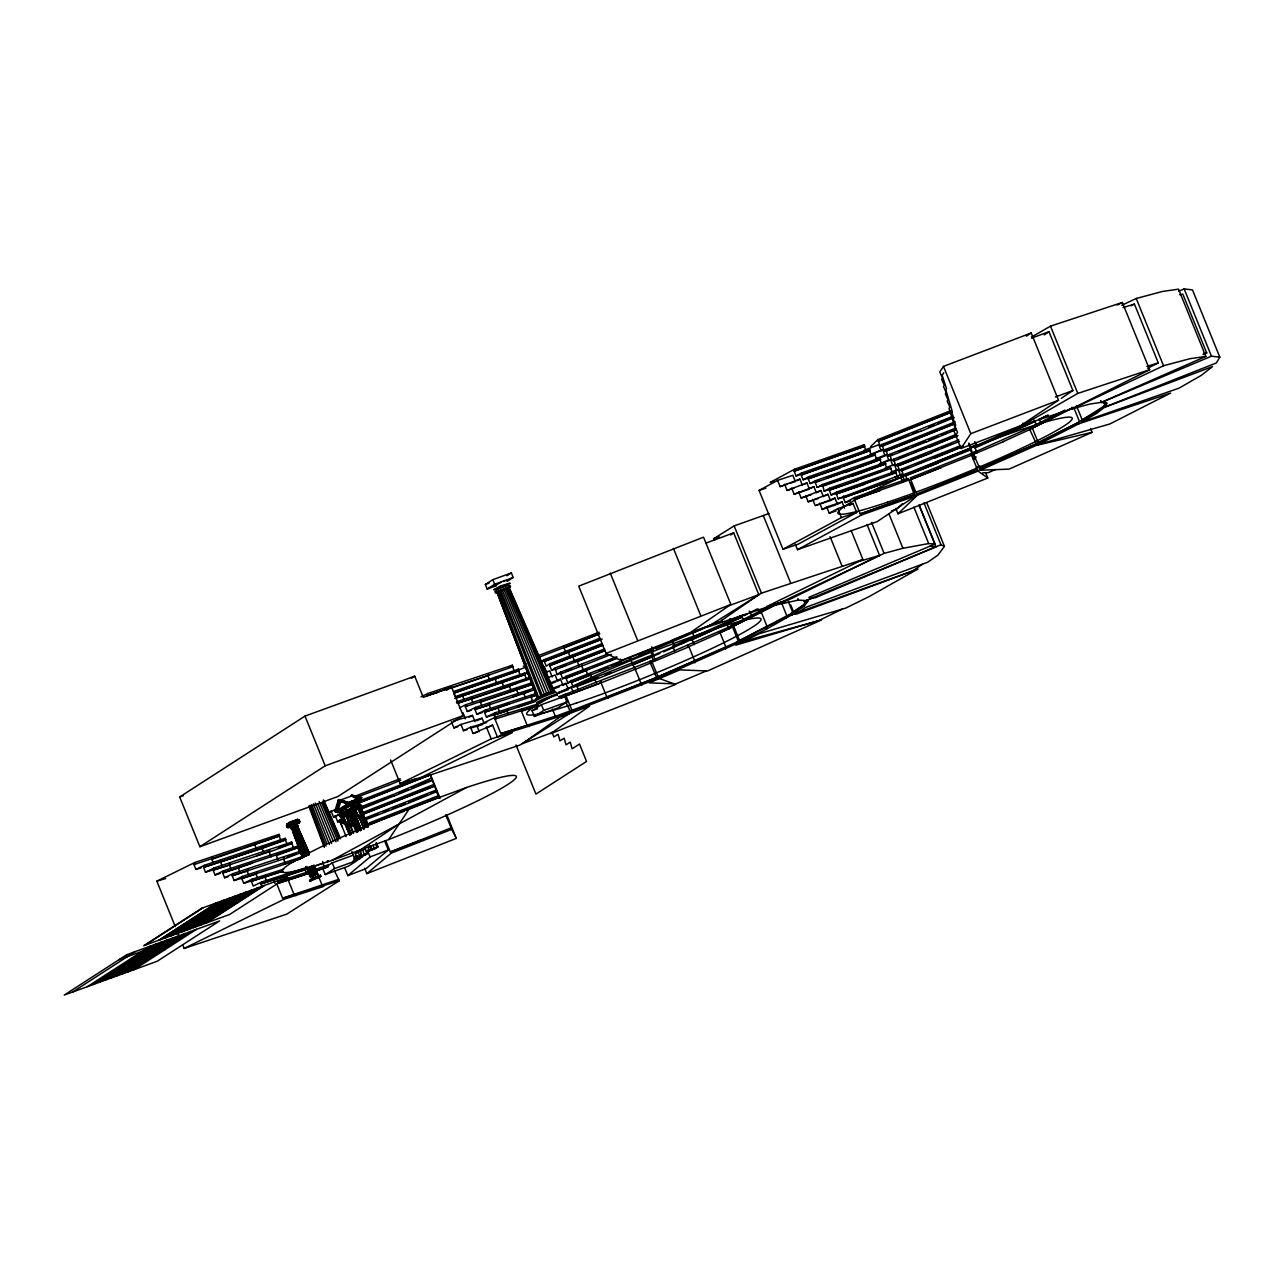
<?xml version="1.0" encoding="UTF-8"?>
<svg xmlns="http://www.w3.org/2000/svg" width="1284" height="1284" viewBox="0 0 1284 1284"><rect width="100%" height="100%" fill="white"/><g stroke="black" fill="none" stroke-linecap="round" stroke-linejoin="round"><path stroke-width="1.5" d="M297.84 825.853C301.098 825.612 288.418 828.71 291.596 828.533C290.874 825.773 295.176 827.345 293.763 827.185M304.228 856.749L293.827 830.106C292.511 827.971 290.698 829.48 292.816 826.816M297.166 826.623C298.69 824.521 296.524 827.089 295.818 825.612C298.081 826.126 297.519 825.179 297.792 828.95M296.636 821.68C299.108 826.238 300.472 816.191 294.534 821.038M298.161 823.06L299.092 820.877L296.026 821.279M292.832 826.944C290.698 826.928 292.736 830.347 291.468 828.212C286.332 828.052 298.53 821.664 297.342 826.398C297.31 825.628 298.69 827.442 295.994 822.418M292.254 827.891L291.837 828.934M299.461 820.829C296.251 818.486 301.868 821.583 298.835 822.9A1.605 1.284 75.5 0 1 298.129 822.996C297.021 819.048 297.021 823.991 297.053 825.58C298.883 825.901 295.095 821.519 297.053 824.472M351.752 795.278C355.154 801.649 372.408 797.444 351.351 795.454M296.219 826.158L291.564 828.966L289.879 822.851L291.195 826.398L292.816 824.039M291.645 828.934L292.608 826.784M294.55 824.569L295.753 825.997L297.118 822.241M296.7 819.786L297.792 819.369L296.845 820.332M359.841 850.891L359.729 849.912M294.277 827.265L292.896 828.003L292.383 826.479M357.819 831.181L354.015 822.258L357.674 832.16L356.101 828.469M362.441 817.346L363.404 816.255M295.192 825.548L296.347 826.029M288.114 825.243C291.677 824.489 288.386 829.721 286.99 826.158C289.06 822.948 288.547 828.613 289.205 827.281M287.536 825.227L288.065 827.008L289.494 825.676M294.213 825.869L294.501 826.174M297.744 826.27C294.036 822.322 298.321 823.237 296.139 824.986M297.599 826.206L295.753 823.333L295.368 825.018L292.752 825.885M295.593 820.765L288.948 822.819M291.356 823.606C292.222 825.163 292.463 821.969 292.206 825.243C289.558 821.198 290.425 824.633 292.816 824.649M291.564 824.119L292.832 824.89M287.552 826.703C289.093 824.328 287.52 827.634 288.723 825.5M290.441 826.077L288.386 825.355M292.608 825.853C289.959 826.591 291.741 829.592 291.324 826.158M291.484 828.95L292.174 828.549M292.495 826.655L291.243 828.533L292.046 827.361M287.6 823.911C286.3 824.039 287.279 829.962 289.044 826.045M289.173 826.463C287.616 825.869 284.887 825.917 288.21 824.071M294.197 825.869C292.19 826.238 295.673 827.105 294.325 827.377M289.253 825.628L289.044 826.88A1.605 1.284 73 0 1 288.435 827.458L288.162 827.538M292.094 827.586L290.682 827.105L291.324 828.565L290.425 826.719L291.34 828.95L293.715 827.41M291.661 827.618L291.083 826.976M297.358 822.049C298.177 817.378 295.272 825.644 295.304 824.97M291.259 827.586L292.094 827.731M342.571 818.101C341.512 818.903 347.723 824.087 344.337 823.975L345.765 824.697L346.712 822.771M343.181 818.277L343.582 818.759M345.348 823.028L343.919 818.245L345.926 822.723L343.952 818.486L337.58 821.567L343.582 818.999M351.944 812.018L352.233 812.034A9.839 3.964 70 0 0 351.559 823.542M353.293 811.6L352.426 811.873M355.01 816.865L352.57 812.178M354.512 817.073C355.925 818.325 353.164 813.237 353.164 811.857M357.995 815.838L359.215 816.528L358.766 815.5L357.417 816.046L355.459 811.231L357.433 815.741M357.482 802.42L358.156 801.81L352.795 804.683L355.845 810.204M355.684 810.669L357.305 815.789M360.002 809.482L360.258 808.23L355.78 809.867L354.817 808.134L354.095 808.599M360.692 809.225L359.937 808.599M360.194 809.546L359.472 808.904M291.42 828.437L290.938 827.65L291.452 828.597M297.631 825.885C297.679 823.349 296.46 827.217 297.085 825.147M293.233 827.779L293.924 826.88M291.484 824.007L291.917 822.867L294.983 823.204M291.452 823.622L293.378 823.75M287.006 825.965L290.2 824.135L291.003 825.773M297.278 824.809L297.294 825.789M296.155 825.997L295.32 825.869M299.06 822.867L299.653 821.327M299.637 821.888L297.679 821.134M291.131 825.644L290.409 824.537L292.351 825.468L291.982 823.317L292.078 825.307M291.195 827.089L291.998 826.334L292.222 827.297M292.993 830.86L291.612 828.26M291.291 828.132L290.746 827.442L291.484 828.196M297.679 823.076C300.103 817.924 297.182 823.702 297.118 821.455M299.252 821.327C297.423 823.493 299.621 822.98 299.044 820.925M291.275 827.955L290.938 826.559L291.933 826.928M296.957 824.809L296.957 825.724M290.601 823.991L292.094 822.017L289.879 823.429A21.058 8.041 -23.8 0 1 290.088 823.766L290.97 825.708L290.216 824.055M296.508 824.665C295.513 823.879 296.556 822.177 299.236 822.739M289.638 822.851C290.906 828.324 291.099 824.087 289.285 823.493M295.24 826.511C293.924 827.731 296.347 824.456 296.588 828.966L307.486 855.385M291.147 824.633L294.213 824.89M290.633 823.14L291.259 822.129L290.569 823.718M290.826 823.108L291.083 822.29M290.007 823.461L289.815 823.333A21.202 7.832 -23.4 0 1 290.04 823.67C291.388 827.04 288.21 821.118 291.003 825.259M290.569 825.291L290.04 823.526M292.238 825.5L290.569 825.227L289.606 826.96M290.649 825.259C290.714 823.83 289.365 823.397 287.102 825.435C291.083 828.18 286.46 828.308 286.99 825.259M287.552 827.217C289.831 828.164 290.569 823.67 289.141 827.281M291.677 826.639L289.751 826.768M295.785 825.307L295.85 825.259M298.61 821.664L298.546 820.829M287.648 826.013L288.595 827.281M293.908 826.382L294.935 826.719L293.731 826.463M296.989 822.29L298.803 821.904L297.728 820.572M294.598 826.463L293.346 827.169M297.294 822.53L298.755 822.017L298.273 820.765M288.627 825.869L287.568 826.559L288.996 826.463M297.182 822.37C296.909 823.285 295.015 824.135 294.02 825.339M297.535 822.498L298.835 821.391L297.503 821.166M298.899 822.065L298.835 821.391M297.214 827.105L298.032 828.822L297.358 825.965M286.428 825.612L287.857 827.329M299.573 822.113L298.257 822.835M289.991 824.569L289.783 825.74M295.994 821.311C291.147 821.696 291.661 825.259 291.693 823.574C291.227 825.371 291.725 821.279 296.363 820.861A20.143 1.059 -39.4 0 1 295.673 821.391M293.651 820.829L294.662 823.477L293.009 825.435M358.878 804.587L351.8 807.524L340.437 814.858L339.024 812.387L350.532 804.795L358.204 801.938M336.761 810.702L337.917 810.766L335.718 811.584L339.49 799.659L348.767 802.5L349.216 803.736M335.718 811.344L339.746 800.269L349.023 803.078L335.975 811.632C340.982 794.876 334.033 799.691 349.553 803.848L336.938 812.034L336.087 811.6L337.531 812.435L349.826 804.506M335.927 811.504L334.659 811.376L335.927 811.504L338.832 800.028L348.799 803.174L338.446 799.691L339.698 799.788M336.52 811.279L340.132 800.157L349.409 802.965L336.007 811.344M340.196 801.36L336.873 810.894L340.083 801.393L348.51 803.928M290.361 825.098L289.959 825.869L291.404 825.066M296.861 821.856L297.904 821.439M293.442 824.168L294.662 823.477L293.33 823.622M309.829 875.832L306.09 866.668M291.596 824.649L291.179 823.686A1.669 0.963 64.5 0 1 291.95 822.498L291.821 822.546A1.653 0.963 64.3 0 0 291.147 823.654L292.254 824.665L292.094 823.365M359.536 799.868L359.504 798.391L358.91 799.739M360.21 849.944L361.494 855.577L359.745 851.035L365.17 849.077L363.837 848.355M287.022 825.211L286.894 826.11A1.685 1.332 74.3 0 1 288.081 824.601A21.202 2.793 -10.5 0 1 288.836 824.472A21.058 3.033 -10.1 0 0 288.21 824.617A1.669 1.653 -77.6 0 0 287.825 824.97L288.194 824.761M296.026 824.617L296.01 822.884L296.861 823.301M299.236 822.546L298.578 822.723M297.326 826.302L296.026 826.719M292.993 825.821L292.174 825.917M359.199 801.794L356.727 803.11M340.099 822.145L341.207 821.808M344.369 821.439L340.709 823.509L343.743 822.097M357.674 855.834L354.175 857.198L357.161 855.738M354.288 858.98L355.058 858.21M354.111 858.916L355.187 858.161L354.336 858.37M339.538 800.365L351.447 796.016L360.724 798.825L360.371 800.67M287.889 824.264C284.262 825.387 291.628 821.375 288.996 822.964M295.176 821.134L296.058 820.909M291.115 826.719L290.184 824.119L290.425 825.098M359.215 801.184L358.541 802.436L359.648 806.143L360.483 805.582L353.694 808.246L355.026 807.492M307.951 855.224L296.058 827.394L307.63 855.369M296.684 822.434L295.785 822.884M1105.813 402.967L1104.24 405.583L1104.834 407.028L1216.317 362.971L1219.8 357.161L1192.483 289.911L1184.153 288.916L1178.744 291.195M1104.834 407.028L1107.177 403.112L1101.56 402.454L1100.966 401.009M296.46 821.856L295.416 823.124M296.46 822.065L294.983 823.365M291.211 823.67L292.608 824.505M358.332 801.697L358.284 800.67M360.563 799.739L360.387 798.279L361.623 797.717M943.483 366.405L939.792 371.975L942.456 378.026L941.637 379.245L944.302 385.296L943.483 386.516L946.148 392.551L945.345 393.787L947.993 399.822L947.191 401.057L949.839 407.092L949.036 408.312L955.376 428.888L953.964 431.039L961.026 448.453L1020.266 425.871L1058.53 400.223L1031.213 332.973L943.483 366.405L970.8 433.671L961.026 448.453M943.772 372.777L942.135 375.249L946.517 388.763L945.81 389.806L952.022 410.607L951.332 411.666L953.851 417.894L953.161 418.953L955.697 425.181L954.991 426.224L957.527 432.467L956.211 434.457M388.699 839.543L409.58 808.39L466.557 787.477A126.442 10.577 -22.1 0 1 509.202 783.561A126.442 10.577 -22.1 0 1 388.699 839.543L331.721 860.457A126.442 10.577 -22.1 0 1 289.077 864.373A126.442 10.577 -22.1 0 1 409.58 808.39M507.758 588.57L510.599 586.74L499.428 590.849L540.949 696.217L549.022 692.814L505.318 588.377L495.447 592.855L497.036 592.759M358.974 802.436L363.549 813.96M361.446 805.501L358.124 806.577M354.272 822.723L348.718 824.906L349.986 824.119A9.839 3.964 70 0 1 348.67 814.361A9.839 3.964 70 0 1 353.18 813.944M351.672 794.957L361.719 797.829L348.285 802.725L338.462 799.563L334.659 811.52L336.248 810.942L334.659 811.376M803.559 604.796L807.154 600.061L807.732 601.506L804.153 606.241L791.779 614.827L791.201 613.367L803.559 604.796L804.153 606.241M926.759 502.782L944.462 546.406L937.753 555.266L927.69 562.248L805.598 607.444L795.679 614.33L912.587 571.043L922.506 564.174M355.925 852.159L357.979 850.746L355.54 853.411M342.94 817.828L345.123 823.172L346.68 822.627L351.174 833.685M352.602 812.933L352.169 812.403M352.41 812.74L354.304 817.282M359.584 809.434L360.82 809.562M361.382 809.321L363.244 813.719M351.094 795.438L361.045 798.712C327.837 814.473 365.394 792.693 359.006 800.205L359.279 800.863M502.156 589.629L544.48 694.596M357.61 802.163L359.215 800.221M870.664 446.543L877.999 439.545L951.38 410.382M908.895 434.987L880.294 446.013L878.352 441.231L951.974 411.827M880.294 446.013L881.899 444.489L951.284 416.931M918.862 437.587L884.178 450.957L881.899 444.489M870.247 455.194L882.622 449.641L885.158 455.868L877.807 458.709M884.178 450.957L885.783 449.416L955.119 421.858M886.137 451.101L953.916 424.041L886.137 451.101L888.063 455.884L891.802 454.44M888.063 455.884L889.684 454.343L955.023 428.407M955.312 434.794L893.568 459.287L891.963 460.828L889.684 454.343M879.861 464.343L890.406 459.512L892.942 465.739L894.306 464.439L896.826 470.682L898.19 469.382L901.384 477.199L843.315 497.791L845.257 502.574L850.618 500.776M908.847 460.747L895.847 465.755L893.568 459.287M895.847 465.755L897.468 464.214L958.779 439.882M908.767 467.216L899.747 470.682L897.805 465.915L959.453 441.439M899.747 470.682L901.352 469.158L960.833 445.532M935.041 463.508L903.631 475.626L901.352 469.158M902.299 480.665L905.974 479.253L904.61 480.553L902.09 474.31L838.227 498.786L836.285 494.003L864.614 484.341M903.631 475.626L905.252 474.085L969.725 448.389L970.544 448.967L954.606 455.515M906.873 478.964L905.83 475.545L937.898 463.171M946.902 482.351L977.573 469.735L916.583 494.051L910.693 479.542L941.076 467.697M902.459 503.681L897.002 508.881L891.497 511.016M916.583 494.051L917.418 495.255L897.981 513.809L895.767 508.352M289.558 823.108L286.765 823.943M293.282 825.323L291.645 824.858L295.224 824.505M295.384 821.808L292.591 822.659A20.143 5.634 -8.8 0 1 291.998 822.45M328.174 813.205L336.456 808.76M330.999 810.846L333.519 817.073L340.693 813.558M363.645 819.545L365.667 817.86L436.078 790.109L439.337 797.99M371.574 822.948L367.898 824.344L365.667 817.86M367.898 824.344L369.92 822.659L438.277 795.711L438.663 796.465M344.85 868.225L347.836 875.576L370.081 856.926L388.282 849.992L384.638 841.036M388.282 849.992L366.036 868.642L347.836 875.576M385.906 841.116L390.32 851.982L420.494 840.346M366.823 873.634L391.235 853.17L451.663 829.368L456.318 838.372L366.823 873.634L364.608 868.177M286.942 826.158L288.418 826.784M289.783 823.493L288.756 824.505L289.863 823.542M295.111 821.888L292.575 822.546M362.409 816.801L366.662 827.121M507.469 580.753L506.394 580.448M499.348 590.881L498.176 591.459L538.654 697.276L539.874 696.779M510.213 585.664C508.689 584.525 495.656 589.837 494.805 591.892M553.324 691.627L552.377 691.819L507.854 587.542L505.479 588.377M1103.63 401.844L1105.107 405.471L1081.064 420.59L1081.658 422.051L1179.065 388.153L1201.326 375.345L1212.594 366.534L1104.304 407.445L1096.68 413.4L1081.658 422.051M1105.107 405.471L1097.435 411.458L1081.064 420.59M316.602 874.388L310.263 877.309M317.678 874.179L315.495 874.324L312.333 865.898M317.854 874.34L317.164 874.003M287.889 825.756L288.451 826.671M288.21 824.777L287.889 825.018A1.653 1.637 -76.4 0 1 288.338 824.601M292.158 823.863L293.073 823.654M500.664 590.287L542.281 695.559M292.383 824.585L292.078 824.729M295.176 827.089L295.946 826.752M523.358 666.412L526.456 664.213M544.448 660.682L540.853 662.03L538.847 655.418L599.179 632.209M540.853 662.03L544.255 659.607L599.74 638.276M602.18 643.621L549.664 663.796L546.262 666.219L544.32 661.437L602.196 638.999M555.234 669.076L551.671 670.409L549.729 665.626L602.774 645.066M551.671 670.409L555.073 668.001L604.636 648.95M562.617 672.543L557.063 674.598L555.073 668.001M557.063 674.598L560.466 672.19L607.075 654.294M566.003 677.487L562.472 678.787L560.466 672.19M559.118 693.055L568.443 689.588L565.907 683.361L563.034 685.399L560.498 679.172L557.625 681.21L555.105 674.983L547.642 677.743M562.472 678.787L565.875 676.379L616.818 656.75M571.557 681.611L567.881 682.992L565.939 678.209L586.483 670.376L585.889 668.932M567.881 682.992L571.284 680.568L649.881 649.608L651.309 650.121M590.752 680.681L573.29 687.181L571.348 682.398L590.897 674.951L590.319 673.49M573.29 687.181L576.693 684.757L651.213 655.402L652.641 655.915L649.881 649.608M560.675 697.052L563.66 694.933L651.469 660.811L658.162 676.845L606.979 697.372L601.089 682.863L563.724 696.763M578.041 689.781L576.693 684.757M565.939 702.204L570.722 712.331L568.555 713.888M343.534 821.102L340.693 821.664M730.628 534.963L733.694 532.844L758.796 594.669L719.714 621.777L690.038 632.771L730.853 604.443L703.536 537.177L578.715 586.162L606.032 653.428L621.055 660.522L710.935 625.035M791.201 613.367L802.564 606.016M859.51 447.907L864.325 444.681L864.421 446.463L794.154 471.196L796.096 475.979L799.739 474.759M1026.398 336.183L1031.213 332.973M816.255 475.385L803.126 479.783L801.184 475L870.119 450.572L869.541 449.111L866.363 451.246L864.421 446.463M1044.261 334.899L1048.996 331.721L1072.878 390.545L1061.258 398.329M844.15 465.755L874.741 453.557L876.779 460.121L879.957 457.987L880.551 459.447L845.418 472.496M851.597 476.573L885.751 463.877L885.174 462.433L822.482 484.501L817.17 487.374L815.228 482.591L815.452 480.697L879.957 457.987M822.482 484.501L824.184 491.178L829.496 488.305L890.374 466.862L892.412 473.427L886.971 475.433M892.412 473.427L895.59 471.308L897.628 477.873M845.257 502.574L854.582 497.518L908.398 478.579L914.385 494.854L860.232 513.921L854.358 499.412L880.246 490.584M914.385 494.854L915.46 495.977L877.197 521.609L797.492 549.68L795.278 544.223M358.83 850.923L399.131 823.975M506.715 587.895L551.029 692.108L549.616 692.702M551.029 692.108L552.682 691.611M496.491 585.681L487.214 589.051L485.352 584.477L492.799 579.678L511.369 572.921L513.215 577.495L507.26 581.347M506.891 575.794L511.369 572.921M487.214 589.051L494.645 584.252L513.215 577.495M179.68 796.979L304.998 716.087L414.716 676.187L423.303 697.356L451.551 687.084L463.155 715.653L337.836 796.545L199.887 846.718L179.68 796.979L183.403 795.631M411.378 678.353L414.716 676.187M199.887 846.718L325.189 765.826L463.155 715.653M446.543 690.327L451.551 687.084M293.603 820.733L290.874 823.606M292.463 822.145L293.779 821.295M360.804 797.813L349.826 802.019L351.11 801.441L352.362 803.367M350.372 801.922L351.431 802.051M358.493 816.993L352.859 803.286L349.392 803.848L336.809 811.937L339.088 811.119M351.254 803.319L352.105 802.725M337.146 811.953L350.307 804.41L351.078 805.164L352.49 808.631L341.159 816.415M338.511 812.451L339.345 811.777M360.306 800.044L352.201 804.089M358.862 799.547L359.985 798.712M359.745 799.483L360.724 798.857M341.849 811.632L340.26 812.13M353.614 804.025L352.586 804.362M357.401 801.842L358.124 801.36L357.45 802.628L358.862 806.095M355.652 803.447L355.652 801.36M340.388 814.714L354.32 806.159M353.726 806.946L360.018 804.538M352.33 808.647L340.083 816.608M340.677 816.865L342.764 815.404L343.727 817.138L347.787 815.661M355.042 808.326L345.236 813.912L353.164 833.428M340.822 816.801L342.988 815.597M354.32 808.792L349.986 810.637M341.528 816.592L342.459 816.11M346.808 813.334L351.463 810.332M348.718 812.547L342.379 815.051M341.383 817.699L347.563 814.907M361.318 807.219L350.901 811.552L350.564 810.718M353.004 810.413L351.447 812.162L355.941 810.027L355.058 810.332M359.376 806.689L360.098 806.208L359.504 807.877M72.578 992.034L135.125 951.653M145.028 945.265L203.113 907.772M341.929 818.293L343.727 817.138L342.009 818.261M351.447 812.162L353.244 810.99M342.876 818.807L337.515 821.423L343.855 818.887M357.755 808.326L357.466 807.171M340.18 820.235L337.965 821.664L340.725 820.653M355.379 809.177L360.226 807.411L359.376 808.085L359.889 806.577M158.542 940.353L216.627 902.845M87.44 986.626L149.987 946.244M159.89 939.856L217.975 902.363M164.352 938.235L222.437 900.742M93.251 984.523L155.797 944.125M165.7 937.737L223.785 900.244M170.162 936.116L228.247 898.623M344.979 823.301L345.316 823.092M99.045 982.404L161.607 942.023M171.51 935.635L229.595 898.142M340.437 814.858L344.465 824.071L346.166 822.964L342.812 814.794M357.209 815.854L357.963 815.388L355.957 810.958M357.417 816.046L358.75 815.356L363.982 828.26M175.972 934.014L234.057 896.521M344.465 824.071L345.348 824.938L347.161 823.798L346.503 822.884L346.76 824.039M356.615 817.667C355.219 815.276 358.027 819.192 354.865 818.807L353.854 817.828L355.636 816.704L350.741 804.988M104.855 980.286L167.418 939.904M177.32 933.516L235.405 896.023M368.219 826.928L361.446 809.45M350.676 833.781L347.434 825.227L345.845 825.66L347.242 824.729L351.206 834.52M349.457 834.568L345.974 825.548L347.097 825.066M356.952 819.08L355.363 819.513L356.872 818.55L361.205 829.304M181.782 931.895L239.867 894.402M357.899 818.389L358.814 817.764M361.462 814.666L361.639 815.854L361.767 814.457M110.665 978.183L173.228 937.801M183.13 931.398L241.215 893.905M348.654 824.745L354.32 822.45L353.501 822.98M353.582 821.551L351.752 814.233M355.604 820.251L356.422 819.722M362.81 815.613L362.858 814.265M355.764 820.412L356.487 819.898M358.461 818.518L359.552 817.94L363.757 829.287M361.109 817.218L362.313 816.431M350.034 824.809C347.322 826.671 356.984 821.471 353.212 823.975M361.366 817.475L363.532 816.126M187.592 929.776L245.661 892.284M352.073 812.483L352.041 812.435A9.839 3.964 70 0 0 353.132 822.98L353.084 823.14M363.709 816.143L361.96 816.624M116.475 976.065L179.038 935.683M188.941 929.295L247.026 891.802M349.409 825.211L349.922 826.142L354.127 824.44L353.485 825.002M357.642 822.113L357.867 821.214M193.403 927.674L251.471 890.181M122.285 973.946L184.848 933.564M194.751 927.176L252.836 889.684M350.452 826.768L353.598 825.628M199.197 925.555L257.281 888.063M532.09 710.71L541.399 704.707L564.607 696.265L566.934 701.979L557.625 707.998L534.417 716.44L532.09 710.71L537.45 708.768M128.095 971.844L190.658 931.462M200.561 925.058L258.646 887.565M205.007 923.437L263.092 885.944M133.905 969.725L196.468 929.343M206.371 922.955L264.44 885.462M561.509 698.271L564.607 696.265M534.417 716.44L543.726 710.421L566.934 701.979M325.237 874.581L334.546 868.578L357.755 860.136L348.462 866.138L325.237 874.581L322.926 868.851L332.235 862.848L353.646 855.064M312.718 878.031L309.524 880.102L310.006 881.289L320.952 876.394L320.47 875.206L312.718 878.031L313.2 879.219L310.006 881.289M320.47 875.206L317.276 877.277L317.758 878.465M355.315 853.507L357.931 851.693L359.68 856.235L357.096 857.889L355.315 853.507L357.145 852.849M360.29 850.859L357.899 851.838M362.73 849.96L364.158 854.582M364.688 849.382L365.394 848.981L360.194 850.875M365.94 854.679L355.507 858.659L353.26 861.147L359.664 858.819L361.911 856.332M372.344 848.852L366.614 851.757L375.442 848.531M358.188 857.696L360.29 856.123M369.808 849.992L367.946 851.404L373.628 849.206M375.747 844.15L376.934 847.071L370.996 849.43L369.214 845.049M353.26 861.147L362.232 857.15M359.632 857.07L360.355 856.589L358.541 857.247M373.917 848.275L373.146 845.097M362.778 855.914L368.508 853.025L359.68 856.235M375.49 847.713L374.767 848.178L378.026 846.878L376.244 842.497M366.694 853.683L364.833 847.36M374.832 848.644L378.026 846.878M509.106 667.311L512.412 665.208L514.274 671.869M515.719 670.954L518.624 669.108L519.217 670.553L453.782 693.28L455.066 696.474M521.93 674.854L524.835 673.009L525.429 674.453L455.355 698.416M213.722 864.148L211.78 859.365L279.19 836.157L279.27 834.279L194.703 862.543L156.841 881.161L175.282 926.599M211.186 870.504L205.488 872.189L203.546 867.406L262.048 848.515L285.401 840.057L285.481 838.179L204.252 865.32L195.938 869.412L193.996 864.63L195.28 863.988L194.703 862.543M288.788 843.909L291.693 842.063L293.555 848.74M294.999 847.809L297.904 845.963L298.498 847.424L276.381 855.609L278.323 860.392M558.444 696.811L565.409 694.291L572.471 711.689L519.892 745.073L417.284 779.356L512.316 732.634L491.21 738.878L400.207 783.625L390.609 759.984M322.749 861.548L323.969 866.62M182.665 944.783L184.142 948.427L286.749 914.128L339.329 880.76L334.386 870.68M742.682 641.791L737.818 643.22L737.241 641.775L793.753 612.291M788.777 615.453L792.084 613.351M737.818 643.22L766.612 629.064L792.726 614.33L918.076 568.956L869.22 596.546L845.787 608.07L758.956 633.782L735.844 645.146L818.999 620.525L842.095 609.162M507.854 587.542L509.09 587.334L554.511 691.514M714.851 539.778L713.567 538.766L734.143 525.91L768.939 513.536M851.099 530.42L862.912 559.503L761.46 593.176L706.922 627.266L781.137 602.356M295.866 820.203L295.529 821.038M339.377 821.567L340.966 820.781M340.132 821.953L340.95 821.888M353.951 814.152L352.956 814.762L354.368 813.992M354.946 816.752L354.031 817.378L352.41 813.061M494.099 589.741L510.101 583.482M537.595 698.544L497.02 592.357L498.176 591.459M509.09 587.334L506.859 588.698M1031.501 337.082L1050.489 326.152L1122.344 302.462L1149.661 369.728L1071.418 409.018L1022.899 425.004L1023.011 423.158M290.377 825.596L290.746 826.639M1022.899 425.004L1077.79 393.418L1149.661 369.728M295.368 822.996L293.795 823.718M296.508 824.248L296.7 823.237M343.63 820.877L344.931 820.075L343.229 821.102M343.903 820.749L340.34 821.519M344.481 823.509L343.39 818.887M864.325 444.681L794.395 469.302L770.191 482.415L773.899 481.163M844.535 508.111L841.999 501.883L826.736 506.987L829.255 513.231L837.778 508.608L853.041 503.505L856.685 512.46L798.215 544.143L782.951 549.247L759.069 490.424L777.574 480.393L792.854 475.289L795.374 481.516L790.286 483.217M794.154 471.196L864.918 446.126M796.096 475.979L801.409 473.106L869.541 449.111M777.574 480.393L780.11 486.62L799.868 479.076L802.404 485.32M801.184 475L870.119 450.572M796.882 480.714L799.868 479.076M803.126 479.783L808.438 476.894L874.741 453.557M784.604 484.196L787.124 490.424L806.898 482.88L809.418 489.124L794.154 494.228L791.618 488M819.272 480.521L810.14 483.57L808.198 478.804L839.913 468.018M803.896 484.501L806.898 482.88M810.14 483.57L815.452 480.697M794.154 494.228L813.912 486.684L816.447 492.912M810.926 488.305L813.912 486.684M798.648 491.788L801.168 498.031L820.941 490.488L823.461 496.715M817.94 492.109L820.941 490.488M805.662 495.592L808.198 501.819L827.955 494.276L830.491 500.519L816.913 505.061M859.718 485.448L831.213 494.982L829.271 490.199L858.434 480.264M824.97 495.913L827.955 494.276M831.213 494.982L836.526 492.093L895.59 471.308M841.999 501.883L837.505 504.323L834.985 498.08L815.212 505.623L812.692 499.396M830.491 500.519L834.985 498.08M819.706 503.2L822.241 509.427L826.736 506.987M843.315 497.791L901.384 477.199M849.639 505.35L853.041 503.505M782.951 549.247L841.405 517.58L856.685 512.46M860.232 513.921L914.882 494.533M797.492 549.68L861.66 514.916L915.46 495.977M1064.901 410.126L1030.924 427.187L1031.517 428.631L1073.697 407.365L1079.587 421.874L1037.408 443.124L1037.986 444.585L1109.858 423.977L1170.575 393.081L1078.993 423.72L1037.986 444.585M1072.509 407.766L1031.517 428.631M1079.587 421.874L1037.408 443.124M331.721 860.457L466.557 787.477M502.622 590.56L500.776 591.282M779.581 602.902L731.35 627.266L730.756 625.822L770.946 605.502M731.35 627.266L779.693 602.549M737.241 641.775L787.108 616.513L781.218 602.003M317.549 876.956L319.154 876.025L311.129 879.38M1117.128 305.078L1122.344 302.462M1130.931 305.817L1134.414 304.083L1158.296 362.907L1147.591 368.267M420.959 696.859L427.845 693.472L512.412 665.208M488.289 673.956L488.867 675.4L427.139 695.559L437.812 692.397M459.415 707.869L466.06 704.595L531.72 682.799M471.051 710.341L467.296 711.464L465.354 706.682L466.654 706.039L466.06 704.595M467.296 711.464L475.61 707.372L532.908 688.513M482.222 712.652L476.862 714.241L474.919 709.458L490.376 704.627L489.782 703.167M468.997 717.146L472.496 715.429L475.032 721.656M476.862 714.241L485.175 710.148L536.792 693.248M493.216 714.995L486.411 717.018L484.469 712.235L499.219 707.612L498.641 706.152M451.39 721.672L453.926 727.9L460.956 724.449L482.062 718.205L483.956 722.876M476.781 720.789L482.062 718.205M486.411 717.018L494.725 712.925L536.616 699.411M495.319 718.205L494.019 715.011L508.079 710.598L507.501 709.137M460.956 724.449L463.476 730.692L470.506 727.226L486.684 722.539M536.808 704.274L495.704 717.018L477.07 726.182L479.285 731.607M538.67 697.421L537.723 697.854M572.471 711.689L556.823 717.355L556.229 715.91L500.888 733.597L495.014 719.104L496.298 718.462L495.704 717.018M288.499 823.782L287.07 824.344M470.506 727.226L473.042 733.469L492.591 725.075L497.454 737.032L502.782 734.416L556.823 717.355M487.599 727.53L492.591 725.075M203.546 867.406L286.075 839.624M205.488 872.189L213.802 868.096L291.693 842.063M220.511 873.345L215.054 874.966L213.112 870.183L230.655 864.726L230.061 863.281M500.888 733.597L528.494 725.171L529.088 726.616M215.054 874.966L223.368 870.873L297.904 845.963M756.95 609.097L749.84 612.596L749.294 611.104M228.087 876.715L224.604 877.742L222.662 872.959L239.514 867.711L238.92 866.267M224.604 877.742L232.918 873.65L300.424 851.196M241.649 878.304L234.153 880.519L232.211 875.736L248.374 870.696L247.78 869.252M234.153 880.519L242.467 876.426L301.531 856.942M250.862 881.177L243.719 883.296L241.777 878.513L257.233 873.682L256.639 872.237M243.719 883.296L252.033 879.219L283.636 869.172M262.177 887.26L260.893 884.082L262.177 883.44L305.897 869.316L305.303 867.872L261.583 881.996L253.269 886.072L251.327 881.306L282.4 871.226M338.735 879.299L282.624 898.254L276.734 883.761L309.813 872.943M282.624 898.254L339.329 880.76M184.142 948.427L284.502 899.073L323.68 886.425M862.912 559.503L766.532 606.626L787.269 600.559L879.572 555.426L867.021 524.514M355.01 856.942L354.641 857.696M355.01 857.84L356.198 857.198M1047.423 415.358L1038.515 419.659L1048.402 415.069M1037.937 423.993L1041.501 422.259M296.813 820.492L298.273 819.834M674.838 650.988L672.575 646.333L740.483 615.935L747.304 614.057L743.741 615.758M691.065 638.501L691.659 639.946L741.077 617.379L742.136 617.09L743.436 620.284M663.523 651.871L742.136 617.09M658.323 679.011L656.782 678.947L656.188 677.503L739.632 640.812L733.758 626.319L720.099 632.835L725.99 647.329L656.557 677.519L649.704 661.549L735.523 624.217M733.758 626.319L719.184 633.044L718.591 631.6M656.782 678.947L739.167 642.562L821.439 619.963L707.532 670.97L679.846 669.879L649.287 682.847L675.785 683.89L706.361 670.922M497.004 592.213L537.418 698.384M774.027 603.865L774.621 605.31L884.114 553.372L902.925 548.284L928.685 543.565L935.025 544.031L919.521 505.864M1121.783 305.303L1136.228 298.482L1162.598 291.436L1178.551 289.157L1205.853 356.422L1101.19 402.406L1090.421 403.946L1072.605 408.697L1072.028 407.253M1072.605 408.697L1163.545 365.747L1189.915 358.701L1205.853 356.422M335.606 811.472L338.318 811.183M353.389 812.435L355.379 816.56M355.54 857.487L354.657 857.118M355.235 858.242L356.695 857.503M311.771 876.346L312.638 875.72M1030.474 421.666L974.363 446.463L977.268 452.69M1014.537 430.012L985.823 442.482M1017.987 428.439L1023.139 426.063M1006.399 434.441L1034.583 421.489L1036.605 424.506M1035.305 421.329L974.941 447.923M1029.11 428.005L973.047 452.851L979.901 468.788L1036.316 443.799L1029.11 428.005L1032.368 427.251M1003.205 441.632L1030.426 429.289M1036.316 443.799L979.531 468.804L980.125 470.249L1009.047 469.125L1092.074 432.339L1090.598 428.696M1092.074 432.339L1036.172 445.42L980.125 470.249M355.379 857.006L357.755 856.043M712.106 624.441L692.172 633.365L691.594 631.921M689.813 632.675L672.094 640.186L672.688 641.631L718.35 621.841M701.995 634.81L705.654 633.173M723.951 624.987L729.44 622.531M289.157 822.402L297.711 819.288M292.704 821.824L289.943 823.044M720.099 632.835L688.385 646.847L687.807 645.387M1203.06 354.609L1206.735 353.004L1182.853 294.18L1179.579 294.646M340.934 820.781L343.181 819.882M343.566 822.065L342.603 822.53M355.893 857.423L357.273 856.765M355.941 857.921L357.514 857.166M296.46 823.445L296.171 824.569M291.998 824.537L292.896 824.168M312.67 875.929L314.612 874.902M969.837 447.41L977.028 444.312M970.062 448.1L977.252 445.018M982.196 444.039L976.755 446.367L974.813 441.6M972.132 452.947L977.541 450.636M972.357 453.637L975.968 452.096M973.641 454.295L1003.751 441.536M972.63 458.565L976.241 457.008M976.273 467.52L979.869 465.98M995.421 469.575L988.215 472.673L982.565 472.881M651.999 649.447L673.57 640.299M655.835 648.757L672.014 641.904M652.481 655.594L674.052 646.446M680.376 644.151L685.736 641.888M689.315 640.363L694.676 638.084L692.734 633.301M654.535 655.675L659.928 653.396M650.298 662.993L688.946 646.783L694.837 661.276M295.352 823.461L296.476 823.156M935.025 544.031L808.888 597.333L815.131 597.814L935.924 546.759L918.943 504.949M813.286 597.67L806.224 600.655L798.439 600.061L774.621 605.31M342.684 821.343L343.181 820.604M1101.56 402.454L1211.47 356.182L1219.8 357.161M508.608 587.51L553.934 691.948M639.047 655.209L649.56 650.844M630.701 659.43L650.699 651.132M636.27 662.704L632.643 664.213L630.075 657.825M641.727 660.441L652.641 655.915M653.315 660.12L651.807 656.846L594.973 679.814L596.274 682.992M633.06 664.807L652.031 656.927M635.259 669.413L652.288 662.335M658.162 676.845L569.614 711.256M570.722 712.331L658.532 678.209L675.673 684.436L550.676 733.678L589.565 706.072L559.728 717.162L522.492 743.596L552.329 732.506M606.032 653.428L730.853 604.443M944.462 546.406L940.963 544.753L805.854 600.623L807.732 601.506M952.07 411.923L878.352 441.231M928.685 427.123L934.11 424.892M937.721 423.399L952.198 417.461M920.564 431.392L953.803 417.717M922.506 436.175L953.9 423.271M928.99 440.027L937.978 436.319M941.573 434.843L946.966 432.628M950.561 431.151L955.954 428.936M926.326 442.049L955.617 429.851M935.603 443.799L955.81 435.501M957.671 435.517L893.905 460.972M929.199 447.362L957.752 435.629M932.922 451.422L938.283 449.207M941.846 447.747L950.77 444.071M934.014 457.473L959.565 446.976M961.427 446.993L901.689 470.843M934.961 458.019L963.289 446.367M936.887 462.802L951.059 456.976M910.95 479.317L910.356 477.857L970.977 453.701L972.389 454.713L970.447 449.93L905.589 475.77M971.683 455.242L910.693 479.542M897.981 513.809L987.765 478.033L978.039 471.1L917.418 495.255M342.619 821.15L342.94 820.813M400.159 778.73L354.256 796.545M387.977 785.519L400.752 780.174M416.562 778.553L358.348 801.393M389.919 790.286L413.512 780.704M438.069 794.876L430.108 774.878L358.942 802.853M430.108 774.878L358.653 803.094M431.472 778.104L393.995 794.234L360.868 806.85M398.714 793.223L407.975 789.451M411.683 787.943L430.204 780.415M394.445 795.887L432.307 780.479M396.387 800.654L414.427 793.319M418.022 791.859L427.042 788.199M399.629 805.838L405.15 803.591M408.842 802.099L427.251 794.603M430.926 793.111L436.464 790.864L435.87 789.291M400.913 806.256L436.721 791.682M402.855 811.023L411.811 807.395M415.39 805.935L424.346 802.291M427.925 800.831L433.286 798.648M406.097 810.493L438.919 797.284M313.665 875.495L315.703 874.693M501.29 582.23L493.361 586.451M342.395 821.471L341.4 821.616M344.786 823.365L342.764 819.176M497.389 591.908L537.531 697.918M970.8 433.671L1058.53 400.223M538.911 657.247L599.772 633.654M598.456 634.344L564.045 647.89L565.987 652.673M567.801 651.967L573.226 649.832M584.092 645.547L596.771 640.556M544.32 661.437L600.896 639.673M572.215 656.525L586.627 650.844M593.834 648.003L599.227 645.884M549.729 665.626L602.661 645.29M591.571 655.193L599.018 652.272M555.137 669.815L605.213 650.41M605.101 650.619L577.302 661.581L579.244 666.348M611.328 654.294L581.716 666.139L583.658 670.922L589.196 668.739M592.887 667.279L602.1 663.651M605.791 662.191L615.02 658.564M565.939 678.209L617.395 658.211M599.098 671.131L608.263 667.519M611.938 666.075L621.103 662.464M571.348 682.398L630.669 659.286M597.975 677.872L592.502 680.038L590.56 675.256M605.278 674.999L610.751 672.848M601.089 682.863L635.227 669.253M864.052 450.379L878.737 444.713L881.257 450.941M912.475 433.607L917.851 431.536M882.236 446.174L920.628 431.231M869.766 454.6L882.622 449.641M875.495 458.821L886.522 454.584L889.042 460.812M899.265 451.567L908.591 447.972M912.33 446.527L925.395 441.503M890.021 456.045L926.39 441.873M879.396 463.765L890.406 459.512M899.217 458.019L908.302 454.52M913.743 452.417L928.268 446.816M885.125 467.986L894.306 464.439M912.571 459.303L925.571 454.295M897.805 465.915L932.072 452.69M890.839 472.207L898.19 469.382M915.974 464.423L924.994 460.956M894.739 477.15L902.09 474.31M356.695 797.284L388.105 785.327M362.072 800.911L388.073 791.008M333.519 817.073L340.806 814.297M362.409 807.187L391.347 796.16M359.809 809.658L394.573 795.695M350.388 816.287L354.031 814.907M363.228 812.371L433.864 784.508L434.249 785.262M366.807 811.937L394.541 801.36M362.024 814.505L434.522 786.081L363.516 814.088M365.442 818.871L378.042 814.072M383.435 812.018L388.827 809.963M392.439 808.583L397.831 806.529M365.956 819.577L401.041 806.047M355.235 827.281L358.878 825.885M377.095 820.845L401.025 811.729M404.283 811.231L370.193 824.376L369.92 822.659M390.32 851.982L451.069 827.907M705.863 543.132L733.694 532.844M516.505 670.713L525.83 667.247M551.622 658.018L557.015 656.012M521.914 674.919L527.515 672.832M553.693 663.459L559.262 661.388M545.973 672.174L549.696 670.778L552.232 677.021M560.578 667.102L565.923 665.112M729.119 605.647L758.796 594.669M566.308 671.163L571.845 669.108M560.53 674.004L582.069 665.818L581.475 664.374M549.311 683.329L560.498 679.172M569.534 676.17L578.362 672.88M550.178 683.987L555.763 681.9M552.858 688.208L565.907 683.361M578.891 678.883L588.088 675.48L586.146 670.697M553.709 688.866L559.31 686.796M558.267 692.413L571.316 687.55L573.21 692.22M576.757 686.587L595.327 679.509L594.733 678.048M791.779 614.827L798.616 612.291M294.084 820.99L297.776 819.786M294.614 821.134L293.346 821.471L294.164 821.327M1031.469 338.157L1048.996 331.721M830.7 464.343L836.333 462.272M841.967 460.202L864.485 451.936M875.335 455.001L808.198 478.804M841.181 473.202L846.798 471.132M858.049 467.007L871.162 462.176M880.551 459.447L815.228 482.591M1055.368 396.981L1072.878 390.545M847.36 477.279L871.05 468.58M876.523 466.557L881.996 464.551L880.054 459.768M885.751 463.877L822.241 486.395M861.018 478.611L881.594 471.051M890.968 468.323L829.271 490.199M861.532 484.774L877.887 478.772M896.168 472.753L836.285 494.003M867.759 488.835L888.287 481.291M908.992 480.023L854.358 499.412M485.352 584.477L489.06 583.129M348.622 803.88L339.987 801.473L337.05 810.862M340.709 801.569L337.788 810.958M360.997 798.552L351.174 801.922M359.36 800.012L351.928 802.709L352.346 803.511L359.504 800.911M289.558 825.516L290.666 825.371M351.976 802.837L360.499 799.948M357.433 802.291L359.295 801.746M343.197 808.005L342.363 807.331L345.557 808.727L346.953 812.194L344.369 808.406M350.885 805.212L352.891 804.49L354.304 807.957L351.88 808.904L354.143 807.989M336.938 812.034L338.96 811.295M337.419 812.644L340.501 811.263M359.953 804.41L354.448 806.48M343.759 810.926L339.57 812.531L351.046 805.325M361.494 805.212L354.368 807.604M354.817 808.134L360.146 806.304M354.962 808.342L361.141 806.304M359.151 807.042L360.964 806.384L361.189 807.427L359.295 808.117M352.972 810.413L354.817 809.755M358.605 809.048L361.35 808.053L359.777 808.824M345.765 814.409L339.875 816.447L341.769 815.95M347.081 813.703L349.055 813.013M342.908 815.613L345.813 814.554M342.635 816.143L340.485 816.784M340.87 816.929L342.86 816.191M352.298 813.093L353.582 812.307M355.668 811.44L355.78 810.573M347.563 815.067L341.608 817.747L341.046 816.849M361.542 814.249L362.489 813.992L361.237 814.794L362.008 815.613L361.815 814.441M355.588 816.704L361.446 829.384M355.363 819.513L360.547 830.828M359.231 818.133L358.043 815.805M345.845 825.66L349.762 834.456M346.455 825.837L350.227 835.13M354.047 823.333L350.083 824.938M349.922 826.142L354.015 824.649L353.79 823.606M216.081 903.198L217.429 902.716M211.844 906.327L218.184 903.856M219.692 904.145L221.041 903.647M214.701 906.119L220.511 904M222.549 903.936L223.898 903.438M217.558 905.91L223.368 903.792M225.406 903.727L226.754 903.246M220.415 905.701L226.225 903.583M322.926 868.851L328.271 866.909M228.263 903.519L229.611 903.037M223.272 905.493L229.082 903.374M231.12 903.31L232.468 902.829M226.128 905.284L231.939 903.182M233.977 903.117L235.325 902.62M228.985 905.076L234.795 902.973M236.834 902.909L238.182 902.411M231.842 904.867L236.288 903.246M313.2 879.219L320.952 876.394M119.091 959.646L142.331 951.187L165.187 949.534L159.376 951.653M139.378 953.097L145.188 950.979M142.235 952.889L148.045 950.77M145.092 952.68L150.902 950.577M147.949 952.471L153.759 950.369M150.806 952.263L156.616 950.16M153.663 952.07L159.473 949.951M156.52 951.861L162.33 949.743M450.54 688.417L513.006 666.669M519.217 670.553L454.937 692.686L454.343 691.225L518.624 669.108M455.981 696.361L524.835 673.009M454.761 698.352L525.429 674.453M509.78 684.597L510.374 686.057L472.656 698.657L457.088 703.263L456.51 701.818L529.281 677.551M517.356 683.04L504.291 687.775L502.349 682.992M457.553 703.375L531.64 678.353M465.354 706.682L532.314 684.26M482.286 707.019L480.344 702.236L531.592 684.709M520.485 694.211L529.794 690.824M535.268 689.331L523.84 693.649L525.782 698.432M484.469 712.235L535.54 695.366M536.584 695.174L531.014 697.196L532.956 701.979M560.771 697.629L565.987 695.735M571.878 710.245L555.378 716.392L552.441 709.153M193.996 864.63L279.864 835.724M260.556 848.387L281.132 840.94L279.19 836.157M269.383 851.34L263.99 853.282L262.048 848.515M278.355 848.082L287.343 844.84L285.401 840.057M292.287 843.524L269.207 852.062L271.149 856.845M276.75 854.807L289.815 850.088M222.662 872.959L298.498 847.424M287.247 857.15L296.187 853.924M301.018 852.656L283.539 859.156L285.481 863.939M292.929 861.243L302.254 857.872M241.777 878.513L300.36 859.028M290.714 862.704L294.261 861.42M313.858 866.62L323.343 863.009M328.784 864.614L316.618 869.011L317.212 870.472L327.645 866.7M316.362 870.969L323.391 868.417M713.567 538.766L719.104 536.776M292.945 821.616L292.254 821.632M291.259 822.354L292.303 822.001M503.216 581.491L504.965 580.898M294.598 823.509L295.529 823.381L294.678 823.702M812.467 470.506L828.822 465.033M759.069 490.424L765.842 488.161M780.11 486.62L786.899 484.357M787.124 490.424L793.913 488.161M826.575 478.081L839.351 473.812M817.17 487.374L845.466 477.905M801.168 498.031L811.36 494.613M824.184 491.178L840.699 485.657M808.198 501.819L818.373 498.417M838.227 498.786L865.898 489.525M822.241 509.427L835.82 504.885M829.255 513.231L836.044 510.952M467.007 694.291L472.656 692.397M513.167 696.698L518.624 694.885M474.919 709.458L524.707 693.151L524.113 691.707M496.619 708.174L509.379 703.905M518.319 706.874L531.127 702.589M494.019 715.011L535.396 701.465M495.014 719.104L537.402 705.735M538.269 705.654L521.448 711.272L527.339 725.765M223.095 861.002L251.199 851.613M256.463 855.802L262.096 853.924M213.112 870.183L270.057 851.565L269.48 850.12M239.001 867.583L252.242 863.153M232.211 875.736L284.39 858.675L283.796 857.214M261.647 877.855L267.12 876.025M251.327 881.306L283.234 871.162M283.347 876.555L288.836 874.709M260.893 884.082L305.046 869.814L306.33 873.008M277.424 881.675L309.219 871.483M276.734 883.761L310.744 872.831M292.19 822.434L293.538 822.033M1122.986 307.582L1134.414 304.083M1146.885 366.405L1158.296 362.907M494.372 586.21L495.801 585.777M316.458 874.227L317.854 874.035M757.255 609.435L758.427 609.097L759.727 612.275M730.756 625.822L736.47 624.136M453.316 721.11L472.496 715.429M453.926 727.9L457.762 726.776M470.827 728.028L482.64 724.529M463.476 730.692L467.312 729.553M473.042 733.469L477.728 732.073M400.207 783.625L421.312 777.382M156.841 881.161L165.764 878.513M195.938 869.412L201.267 867.824M858.819 561.509L879.572 555.426M291.933 821.937L293.394 821.808M1030.924 427.187L1034.406 426.176M739.632 640.812L738.589 641.117L739.167 642.562M349.136 824.569L348.606 821.824A11.267 4.526 70 0 1 351.736 811.841M298 819.85L298.626 820.011M337.114 811.424L338.35 811.584M290.088 825.949L290.633 827.073M1203.461 353.469L1206.735 353.004M316.602 873.345L313.505 865.512M286.621 826.752L288.098 827.474M317.132 873.04L313.826 865.432M493.907 589.709L500.407 585.969L509.86 583.064M297.647 822.37L298.257 822.916M672.688 641.631L674.999 646.43L672.575 646.333M649.704 661.549L652.545 661.661M929.664 546.294L935.924 546.759M358.204 805.196L357.883 802.628M287.584 827.554L287.006 826.896L287.889 827.49M338.687 811.921L340.035 812.291L341.432 815.757M653.187 649.897L651.823 649.511L654.904 660.056M297.92 820.107L299.461 820.524M355.716 811.263L355.267 810.413M298.707 820.059L298.979 820.139M310.086 875.929L306.282 866.491M970.447 449.93L969.725 448.389M973.224 458.308L974.54 459.239L968.955 443.076M298.578 820.251L299.653 821.616L298.755 820.877A1.669 1.653 -77.6 0 0 296.395 820.877A20.014 0.947 -40.1 0 1 295.753 821.471M291.372 825.034L291.227 824.328M350.692 802.516L351.623 803.977M290.056 824.023L290.409 824.472M289.831 825.5L289.446 823.397M354.625 817.651L355.283 818.55L356.085 816.72M345.46 823.558L346.054 824.489M310.359 875.174L307.759 867.84M292.254 829.56L292.64 830.925M446.575 816.672L447.201 817.892L445.933 814.778M317.373 872.574L314.275 865.336M298.482 828.405L309.251 852.993L298.37 828.421M323.809 800.189L340.549 838.709M323.279 800.221L339.923 838.532M298.225 828.437L308.882 852.961M298.032 828.485L308.642 853.009M323.054 802.291L338.783 838.805M297.776 828.549L309.091 854.839M300.055 834.231L301.563 837.746M303.827 843.026L306.844 850.056M308.754 854.951L296.732 827.153L308.369 855.08M321.642 802.725L337.965 841.116M319.154 801.489L336.007 841.806M307.02 855.561L295.192 827.747L306.523 855.754M503.777 588.955L546.791 693.665M317.999 804.041L333.086 840.779M1184.153 288.916L1211.47 356.182M1136.228 298.482L1163.545 365.747M1103.71 406.001L1104.304 407.445M1100.597 400.945L1101.19 402.406M1050.489 326.152L1077.79 393.418M1076.441 405.664L1082.316 420.157M1078.399 422.259L1078.993 423.72M1039.446 419.403L1040.746 422.596M1034.005 420.045L1034.583 421.489M1032.448 428.374L1038.323 442.868M1035.594 443.959L1036.172 445.42M985.55 472.576L987.765 478.033M968.601 444.184L970.544 448.967M970.977 453.701L978.039 471.1M923.982 502.943L940.963 544.753M911.078 483.025L914.722 491.981M905.252 474.085L905.83 475.545M897.468 464.214L898.046 465.675M913.919 507.196L928.685 543.565M900.886 477.52L902.829 482.303M885.783 449.416L886.377 450.861M877.999 439.545L878.593 440.99M885.27 464.214L887.212 468.997M869.637 450.893L871.579 455.676M888.897 513.744L902.925 548.284M871.563 522.46L884.114 553.372M854.582 497.518L855.176 498.978M861.066 513.472L861.66 514.916M843.54 495.897L844.134 497.357M836.526 492.093L837.12 493.554M837.778 508.608L841.405 517.58M829.496 488.305L830.09 489.75M808.438 476.894L809.032 478.354M830.058 536.584L841.871 565.666M801.409 473.106L802.002 474.55M794.395 469.302L794.989 470.747M803.8 600.511L805.277 604.138M797.846 598.617L798.439 600.061M763.226 515.43L790.543 582.695M790.8 605.037L793.014 610.478M788.44 601.891L792.854 612.757M792.132 612.869L792.726 614.33M784.091 601.137L784.668 602.597M785.567 617.042L786.161 618.487M775.151 603.544L775.745 604.989M734.143 525.91L761.46 593.176M761.46 612.693L767.351 627.202M759.55 611.666L760.144 613.11M766.034 627.619L766.612 629.064M750.321 612.34L751.589 615.453M740.483 615.935L741.077 617.379M729.97 618.519L731.27 621.713M732.105 625.164L732.699 626.608M732.522 626.929L738.412 641.422M726.921 624.345L728.863 629.128M725.428 623.109L726.006 624.57M721.865 620.22L722.459 621.665M725.075 647.553L725.669 648.998M673.426 548.332L700.727 615.598M692.22 639.881L694.163 644.664M694.275 661.34L694.869 662.785M651.63 646.895L652.882 650.025M651.213 655.402L651.807 656.846M657.954 676.764L658.532 678.209M610.269 573.113L637.586 640.379M634.633 667.792L641.711 685.191M632.434 663.202L634.36 668.001M620.461 659.077L621.055 660.522M600.848 681.114L601.426 682.558L564.254 696.393L563.66 694.933M607.316 697.068L607.91 698.512M577.062 659.816L577.656 661.26M572.648 655.257L573.226 656.702M572.889 657.023L574.831 661.79M568.218 650.699L568.812 652.144M568.459 652.449L570.401 657.231M563.804 646.141L564.398 647.585M571.284 680.568L571.878 682.013M565.875 676.379L566.469 677.824M549.664 663.796L550.258 665.256M544.255 659.607L544.849 661.067M544.288 666.589L546.823 672.832M492.799 579.678L494.645 584.252M541.399 704.707L543.726 710.421M551.943 732.169L553.885 736.952L558.091 734.239L559.968 740.884L564.158 738.188L566.035 744.832L570.224 742.136L572.118 748.781L579.485 744.03L586.547 761.428L535.942 794.09L516.008 745.009M524.755 674.886L526.697 679.669M531.271 695.254L531.865 696.698M518.543 670.986L520.485 675.769M516.938 688.144L517.532 689.604M516.682 690.102L517.982 693.28M522.01 709.217L522.604 710.678M509.523 686.539L511.465 691.322M502.606 681.05L503.2 682.494M495.447 677.503L496.041 678.947M495.191 679.445L497.133 684.228M506.923 711.192L508.223 714.385M488.016 675.898L489.958 680.681M498.064 708.206L499.364 711.4M494.725 712.925L495.319 714.369M502.188 732.971L502.782 734.416M489.204 705.221L491.146 710.004M485.175 710.148L485.753 711.593M480.922 700.181L481.516 701.642M486.347 726.921L491.21 738.878M472.063 697.196L472.656 698.657M475.61 707.372L476.203 708.816M471.485 699.25L472.785 702.444M463.203 694.211L463.797 695.671M462.641 696.265L464.567 701.048M462.946 712.636L465.482 718.88M445.484 688.24L446.078 689.701M427.845 693.472L428.423 694.933M430.493 774.733L440.091 798.375M446.736 814.73L456.318 838.372M445.981 815.34L451.663 829.368M390.641 851.725L391.235 853.17M358.798 804.891L362.457 814.152L361.157 814.682L362.2 813.847L360.387 809.45L362.008 813.976M363.404 816.175L367.738 826.928M364.126 818.389L367.641 827.056M359.905 809.899L367.128 827.121M355.732 799.804L355.588 800.943M363.035 818.582L366.101 826.206M355.828 802.115L355.572 800.317M365.523 827.602L355.636 803.126M359.295 817.459L364.078 829.079M370.546 846.028L371.734 848.965M356.23 816.624L353.983 817.924L350.58 809.787M361.478 830.234L356.743 818.582L355.491 819.401L359.969 830.106M367.994 847.167L369.182 850.088M349.392 803.848L352.859 804.667M352.907 812.74L354.833 816.897M354.48 817.603L359.697 830.523M367.32 850.088L370.081 856.926M353.678 819.866L352.394 817.057L357.963 831.229M353.132 822.98L356.792 831.968M353.389 825.082L356.31 832.289M349.986 824.119L353.646 833.107M304.998 716.087L325.189 765.826M359.343 857.985L359.664 858.819M344.963 823.734L349.441 834.809M340.003 815.452L341.688 819.561M355.507 858.659L355.828 859.477M342.009 826.671L339.474 820.444L337.772 821.872L335.236 815.645M332.235 862.848L334.546 868.578M314.066 865.368L322.236 885.462M298.482 828.533L297.679 827.361M313.168 865.625L316.073 873.024L312.766 865.753M312.012 866.042L315.126 873.393L311.868 866.074M311.386 866.251L314.259 873.682L310.872 866.459M310.391 866.652L313.007 874.179L309.877 866.861M309.412 867.069L312.173 874.581L308.93 867.278M292.961 828.918L303.827 856.942M308.513 867.47L311.193 874.998L308.112 867.663M293.522 830.7L292.463 828.934L293.25 830.78M306.732 866.636L310.359 875.592M306.491 866.7L310.471 876.571M297.824 847.841L299.766 852.624M290.97 860.761L291.564 862.222M288.884 878.288L289.462 879.733M295.352 894.242L295.946 895.686M288.306 880.342L294.197 894.836M276.638 853.667L277.232 855.112M283.908 897.628L284.502 899.073M262.305 846.557L262.899 848.018M274.359 878.208L274.937 879.652M273.781 880.262L275.081 883.44M255.147 843.01L255.725 844.471M254.874 844.952L256.816 849.735M265.499 875.223L266.093 876.667M264.921 877.277L266.863 882.06M261.583 881.996L262.177 883.44M256.062 874.292L257.362 877.47M252.033 879.219L252.627 880.664M247.202 871.306L248.502 874.484M242.467 876.426L243.061 877.887M238.359 868.321L240.285 873.104M229.499 865.336L231.441 870.119M232.918 873.65L233.511 875.11M221.201 860.296L221.795 861.741M220.639 862.35L221.923 865.528M223.368 870.873L223.946 872.334M212.358 857.311L212.935 858.755M213.802 868.096L214.396 869.541M204.252 865.32L204.846 866.764M177.497 932.056L179.712 937.513M306.057 855.946L294.598 827.987L305.56 856.155M315.27 803.014L331.593 843.524M305.094 856.364L293.715 828.324L304.629 856.572M313.376 803.816L329.426 844.455M340.998 823.638L346.118 836.686M351.96 851.597L354.143 857.182M311.675 804.603L326.778 843.492M294.197 832.497L296.267 837.842M310.311 805.293L325.927 846.14M293.233 830.395L303.489 857.118M498.256 592.149L500.391 597.734M292.993 830.523L303.185 857.279M292.8 830.636L303.056 857.407M309.348 805.854L324.194 845.514M292.64 830.732L302.751 857.535M308.85 806.224L324.306 847.408M302.639 857.776L292.543 830.812L302.575 857.76M352.859 813.109A11.267 4.526 70 0 0 348.237 821.969L349.489 824.456M348.237 821.969L349.2 824.553M346.15 823.108L346.407 824.264M537.916 698.608A10.304 0.867 -22.1 0 1 542.843 695.142A10.304 0.867 -22.1 0 1 554.913 691.29M537.338 702.974A11.251 0.947 -22.1 0 1 545.443 698.303A11.251 0.947 -22.1 0 1 557.288 694.66M535.813 701.064A11.251 0.947 -22.1 0 1 542.041 697.469A11.251 0.947 -22.1 0 1 554.335 692.83M555.731 692.493A11.251 0.947 -22.1 0 1 556.486 692.718M537.659 703.744A11.251 0.947 -22.1 0 1 544.432 699.652A11.251 0.947 -22.1 0 1 557.561 695.19M328.174 861.115A11.251 0.947 -22.1 0 1 327.404 860.906M327.757 861.933A11.251 0.947 -22.1 0 1 328.399 861.163M352.185 820.572A10.978 4.414 70 0 1 351.447 813.286A10.834 4.366 70 0 0 352.121 820.62A11.123 4.478 70 0 1 351.447 813.157M351.752 820.685A11.267 4.526 70 0 1 351.126 817.924M348.783 821.84A10.834 4.366 70 0 1 353.228 813.318M348.429 821.953A10.978 4.414 70 0 1 352.923 813.302M296.395 820.893A1.653 1.637 -75.4 0 1 298.642 820.941M292.64 822.627A20.014 5.714 -8.1 0 1 292.03 822.53M297.406 820.685L297.294 820.797A1.701 1.348 74.3 0 1 299.092 820.861A1.685 1.332 74 0 0 297.262 820.749M126.763 954.702L64.2 995.084L157.146 961.283L219.692 920.901L126.763 954.702M201.765 908.253L143.68 945.746L229.595 914.497L287.68 877.004L201.765 908.253M363.163 815.388L362.57 814.457L363.099 815.42M576.468 703.038A126.442 10.577 -22.1 0 0 760.626 620.557A126.442 10.577 -22.1 0 0 594.556 676.074A126.442 10.577 -22.1 0 0 576.468 703.038M887.613 502.188A126.442 10.577 -22.1 0 0 1071.787 419.707A126.442 10.577 -22.1 0 0 905.701 475.224A126.442 10.577 -22.1 0 0 887.613 502.188"/></g></svg>
